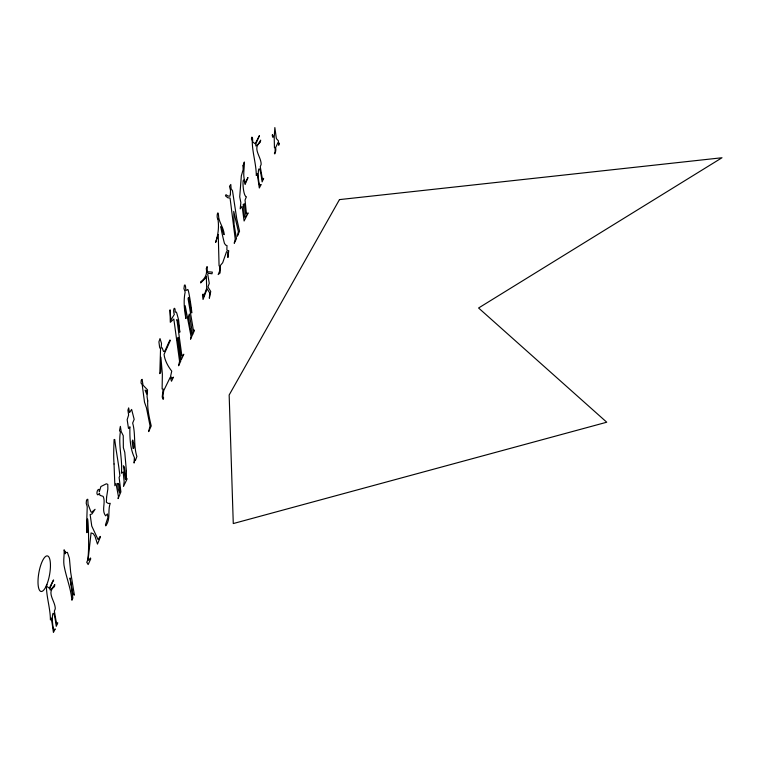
<?xml version="1.0" encoding="UTF-8"?>
<svg xmlns="http://www.w3.org/2000/svg" width="760" height="760" viewBox="0 0 760 760"><rect width="100%" height="100%" fill="white"/><g stroke="black" fill="none" stroke-linecap="round" stroke-linejoin="round"><path stroke-width="1.14" d="M53.646 580.156C50.141 586.274 47.016 596.211 54.767 584.554L54.473 586.606C45.98 592.6 55.461 601.207 55.261 608.827L54.368 611.106L56.611 624.121L57.77 622.792L56.24 626.335C52.849 599.811 50.882 620.245 53.789 630.078L55.242 628.919L53.428 632.434L51.357 618.032L50.416 619.942C50.34 608.351 46.455 597.227 46.379 585.675M53.352 580.117L49.314 588.221L46.854 586.435L46.654 585.038M125.486 475.741L125.476 479.503L123.357 465.794L124.478 467.181L125.486 475.741M163.581 397.936L163.172 399.361L162.222 397.043L163.086 388.92L162.118 388.977L162.364 374.186L160.892 357.19L160.711 372.248L159.818 373.625L160.541 349.106L159.619 347.291L158.916 341.895L160.008 338.599L161.509 343.358L161.139 347.994L162.203 347.861L163.495 351.433L164.255 351.557L165.281 350.17L169.927 339.957L170.354 340.452L164.065 354.359C164.711 360.392 168.007 366.358 171.741 371.146L170.639 376.067L171.779 378.375L173.441 377.159L171.484 381.254L170.278 377.197L163.723 390.621L162.925 396.197L163.581 397.936M129.884 427.015C129.761 437.323 129.931 448.029 134.387 457.548L134.073 463.049L135.042 459.268L135.384 460.503L136.886 456.522C133.409 445.607 135.745 433.96 132.667 423.054L134.168 419.358L131.623 409.412L129.523 412.623L128.668 407.882L127.918 410.172L128.62 415.026L127.167 419.672L128.487 428.478L129.884 427.015M252.529 138.31L252.738 142.006L255.198 143.792L259.416 135.632L255.911 143.754L255.826 145.996L258.039 144.486L260.661 140.125L260.357 142.177C251.864 148.171 261.345 156.778 261.145 164.398L260.262 166.677L262.495 179.692L263.653 178.353L262.124 181.906C258.733 155.382 256.766 175.816 259.683 185.649L261.126 184.49L259.312 188.005L257.25 173.603L256.3 175.512C256.215 163.894 252.329 152.741 252.253 141.16L251.427 138.966L251.921 137.085L252.529 138.31M126.378 470.915L126.398 478.819L126.758 478.192L127.025 479.132L123.49 486.438L124.155 481.707L123.158 471.922L121.391 473.252C122.721 459.373 118.18 445.702 120.365 432.06L119.529 430.616L120.365 426.369L121.201 431.566L123.243 435.66L123.357 447.668L124.773 452.323L126.378 470.915M243.019 165.766L243.143 169.613L241.328 175.883L239.723 196.85L240.844 202.616L240.198 208.857L242.117 206.311L244.102 220.989L248.216 212.98L246.772 213.617L246.354 213.094L245.043 200.041L246.401 196.783C242.212 195.957 242.079 169.832 245.119 184.376L247.959 177.564L245.366 182.666C242.316 175.826 244.597 168.634 244.311 161.984L243.019 165.766M86.735 521.132L86.83 532.665L87.238 532.142C86.934 491.083 90.868 558.657 86.706 562.163L88.141 564.556L90.715 558.923L90.516 557.964L88.559 560.367L88.264 558.248L91.057 532.931L93.195 533.634L95.01 536.275L97.46 544.075L100.396 537.025L100.168 536.38L98.069 539.562L91.76 526.072L90.145 514.577L91.96 513.94L95.076 509.314L91.561 512.344L90.896 511.765L88.065 504.345L87.799 499.329L87.096 499.339L86.44 500.678L86.203 503.262L87.229 506.73L86.735 521.132M218.519 215.46C218.595 222.082 223.934 227.762 224.171 234.612L223.564 233.947C217.123 212.866 224.038 242.564 224.513 243.494L225.815 245.204L226.993 245.556L226.86 250.126L228.741 250.733L227.905 257.498L227.81 252.13L226.556 251.636L222.68 262.76L220.438 265.392L220.067 272.973L218.177 274.559L219.621 271.092L219.782 266.389L219.079 265.858L218.243 234.45L215.593 242.468C218.225 234.764 219.212 226.575 217.854 218.528L217.683 218.937C216.258 216.666 218.034 208.914 218.519 215.46M114.028 463.98L114.874 485.726L116.004 483.512L118.474 496.65L118.085 498.626L120.887 491.891L119.111 477.423L119.871 475.798C118.579 463.448 116.052 450.784 114.731 439.489L114.085 439.546C113.838 447.459 113.382 455.867 114.028 463.98M278.768 143.516C277.827 148.019 280.25 143.136 278.369 142.225L278.445 140.866L276.374 138.614L274.854 127.566L274.312 135.831L273.096 136.135L272.422 134.605L272.27 135.555L272.755 137.266L274.198 136.772L274.445 147.782L275.187 148.219L275.044 152.332L274.388 153.254C274.749 156.351 276.649 148.418 275.51 147.934L277.894 142.728L278.768 143.516M230.413 194.018L229.976 196.147L227.914 196.013L225.986 194.674L225.464 195.833L227.715 197.723L230.071 198.084L235.23 239.115L234.232 243.295L236.493 238.621L234.07 224.552L233.748 211.384L238.364 231.591L237.376 236.151L239.542 231.201L236.749 218.823L232.484 190.646L231.097 188.746L230.793 184.48L229.501 186.352L230.498 190.332L230.413 194.018M192.46 324.7L193.515 331.208L194.151 329.916L194.38 330.524L192.679 334.656L189.373 314.041L188.413 316.569L190.342 328.757L192.185 335.416L190.523 339.245L191.035 336.347L185.184 305.719L185.915 318.573C184.281 309.899 183.331 300.703 185.174 291.983L183.939 288.658L184.433 285.142L185.07 285.01L185.573 286.672L185.829 290.529L187.815 289.512C189.278 290.12 195.348 335.901 188.86 297.711L188.47 297.407L188.071 298.613L192.46 324.7M176.918 319.798L181.877 355.898L183.815 354.245L181.327 359.613L178.106 337.373L177.422 340.328L180.756 361.076L178.6 365.75L179.569 361.323L173.821 319.01L170.297 322.344L170.05 309.842L170.839 320.245L174.353 314.365L173.869 313.082C172.852 307.648 175.57 306.08 175.161 312.208L176.168 311.97L176.748 313.006L178.6 319.865L179.797 332.224L177.945 321.214L176.918 319.798M106.571 497.411L106.4 502.284L108.262 503.443L110.228 503.329C107.493 510.872 110.874 519.052 105.745 525.882L105.478 524.78L107.91 517.494L107.426 513.922L105.63 515.841C101.156 510.273 106.048 502.483 103.141 496.375L99.949 495.339L99.408 493.25L98.515 494.56L97.47 494.769C95.532 492.433 99.351 486.01 99.341 491.682L100.89 486.542L106.343 483.797L107.796 484.395L107.853 489.022L106.571 497.411M65.018 551.418L65.132 553.774L65.959 552.501L67.393 552.378L69.407 558.267L70.651 572.175L74.28 594.462L74.186 595.26L72.684 592.885L70.043 577.933L72.874 597.996L71.905 600.239C70.918 588.383 66.035 576.878 63.992 565.174C63.261 559.844 64.486 554.942 64.068 549.793L65.018 551.418M206.331 268.755C207.337 274.189 205.19 278.512 200.602 281.884L200.649 282.967L205.438 278.198L206.311 276.308L206.701 288.22L203.689 296.59L203.119 294.015L202.483 295.032L203.053 299.478L207.1 288.819L209.76 293.065L209.351 298.252L210.748 291.488L207.936 286.947L209.266 283.366L207.727 274.246L208.202 273.239L212.002 273.78L212.363 272.127L208.297 271.776L207.347 272.555L207.1 266.589L206.331 268.755M147.715 400.89C147.298 409.336 149.34 417.781 151.221 425.98L148.656 431.604L150.052 425.894L146.471 407.835L144.514 402.211L142.206 384.693L141.018 383.002L141.255 380.247L142.101 379.325L143.032 385.168L147.535 389.88L147.06 396.682L147.715 400.89M117.572 483.474L118.361 489.573L119.538 492.879C120.099 490.846 119.206 481.536 117.572 483.474M134.14 445.008L133.807 448.191L133.057 448.495L132.202 441.522L132.734 440.04L134.14 445.008M147.07 392.065L146.699 394.041L145.075 390.108L146.737 390.82L147.07 392.065M243.304 204.459L244.577 217.17L246.022 216.115L244.416 203.794L243.304 204.459M339.463 199.605L229.159 395L233.273 523.554L606.746 422.218L478.581 307.999L722 157.748L339.463 199.605M46.892 584.44A18.069 5.444 -79.9 0 0 47.766 556.016A18.069 5.444 -79.9 0 0 38.019 580.64A18.069 5.444 -79.9 0 0 46.892 584.44"/></g></svg>
